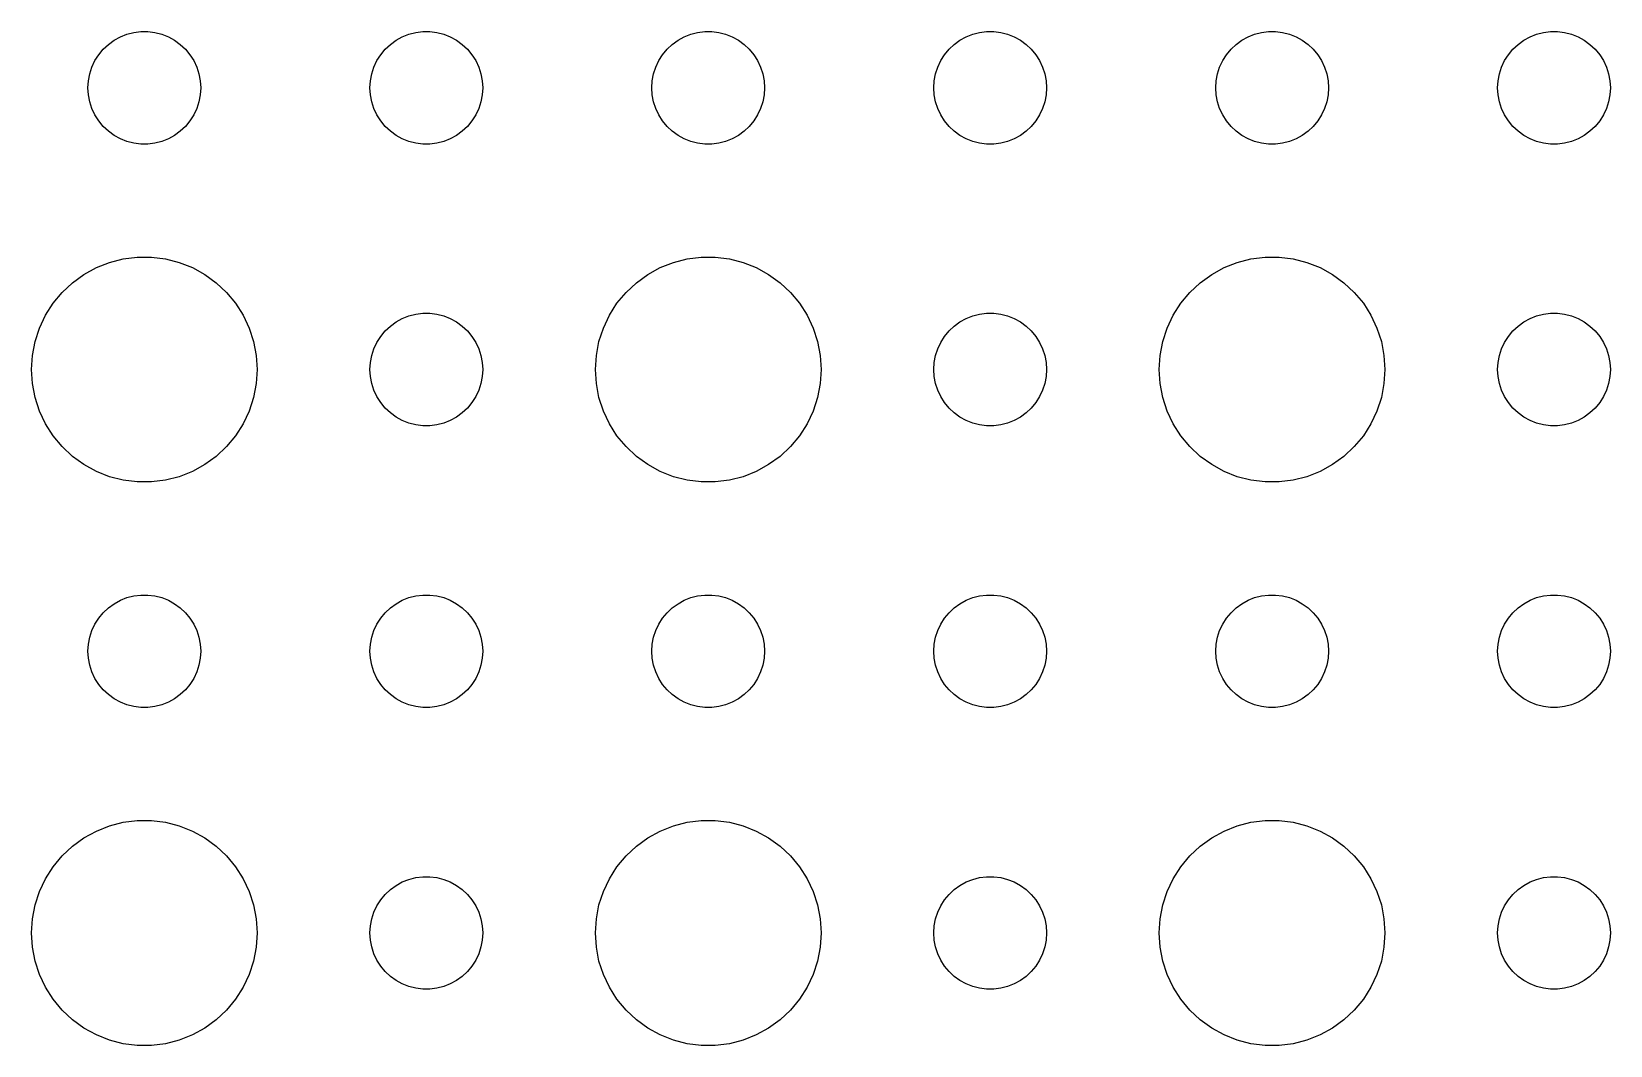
# Model space of a CAD drawing. Header units: metres. Extents: x -157 to 157, y -157 to 157.
# Drawn here: x 72 to 114, y -77.99 to -51 of the extents above; entities that cross this region are included whole.
import ezdxf

# ---------------------------------------------------------------- set-up
doc = ezdxf.new("R2010")
doc.units = ezdxf.units.M

msp = doc.modelspace()

# ---------------------------------------------------------------- linework, layer by layer
for p, q in [((74.0439, -51.3442), (74.1963, -51.2335)), ((74.1963, -51.2335), (74.3613, -51.1428)), ((74.3613, -51.1428), (74.5365, -51.0734)), ((74.5365, -51.0734), (74.7189, -51.0266)), ((74.7189, -51.0266), (74.9058, -51.003)), ((74.9058, -51.003), (75.0942, -51.003)), ((75.0942, -51.003), (75.2811, -51.0266)), ((75.2811, -51.0266), (75.4635, -51.0734)), ((75.4635, -51.0734), (75.6387, -51.1428)), ((75.6387, -51.1428), (75.8037, -51.2335)), ((75.8037, -51.2335), (75.9561, -51.3442)), ((81.5439, -51.3442), (81.6963, -51.2335)), ((81.6963, -51.2335), (81.8613, -51.1428)), ((81.8613, -51.1428), (82.0365, -51.0734)), ((82.0365, -51.0734), (82.2189, -51.0266)), ((82.2189, -51.0266), (82.4058, -51.003)), ((82.4058, -51.003), (82.5942, -51.003)), ((82.5942, -51.003), (82.7811, -51.0266)), ((82.7811, -51.0266), (82.9635, -51.0734)), ((82.9635, -51.0734), (83.1387, -51.1428)), ((83.1387, -51.1428), (83.3037, -51.2335)), ((83.3037, -51.2335), (83.4561, -51.3442)), ((89.0439, -51.3442), (89.1963, -51.2335)), ((89.1963, -51.2335), (89.3613, -51.1428)), ((89.3613, -51.1428), (89.5365, -51.0734)), ((89.5365, -51.0734), (89.7189, -51.0266)), ((89.7189, -51.0266), (89.9058, -51.003)), ((89.9058, -51.003), (90.0942, -51.003)), ((90.0942, -51.003), (90.2811, -51.0266)), ((90.2811, -51.0266), (90.4635, -51.0734)), ((90.4635, -51.0734), (90.6387, -51.1428)), ((90.6387, -51.1428), (90.8037, -51.2335)), ((90.8037, -51.2335), (90.9561, -51.3442)), ((96.5439, -51.3442), (96.6963, -51.2335)), ((96.6963, -51.2335), (96.8613, -51.1428)), ((96.8613, -51.1428), (97.0365, -51.0734)), ((97.0365, -51.0734), (97.2189, -51.0266)), ((97.2189, -51.0266), (97.4058, -51.003)), ((97.4058, -51.003), (97.5942, -51.003)), ((97.5942, -51.003), (97.7811, -51.0266)), ((97.7811, -51.0266), (97.9635, -51.0734)), ((97.9635, -51.0734), (98.1387, -51.1428)), ((98.1387, -51.1428), (98.3037, -51.2335)), ((98.3037, -51.2335), (98.4561, -51.3442)), ((104.044, -51.3442), (104.196, -51.2335)), ((104.196, -51.2335), (104.361, -51.1428)), ((104.361, -51.1428), (104.536, -51.0734)), ((104.536, -51.0734), (104.719, -51.0266)), ((104.719, -51.0266), (104.906, -51.003)), ((104.906, -51.003), (105.094, -51.003)), ((105.094, -51.003), (105.281, -51.0266)), ((105.281, -51.0266), (105.464, -51.0734)), ((105.464, -51.0734), (105.639, -51.1428)), ((105.639, -51.1428), (105.804, -51.2335)), ((105.804, -51.2335), (105.956, -51.3442)), ((111.544, -51.3442), (111.696, -51.2335)), ((111.696, -51.2335), (111.861, -51.1428)), ((111.861, -51.1428), (112.036, -51.0734)), ((112.036, -51.0734), (112.219, -51.0266)), ((112.219, -51.0266), (112.406, -51.003)), ((112.406, -51.003), (112.594, -51.003)), ((112.594, -51.003), (112.781, -51.0266)), ((112.781, -51.0266), (112.964, -51.0734)), ((112.964, -51.0734), (113.139, -51.1428)), ((113.139, -51.1428), (113.304, -51.2335)), ((113.304, -51.2335), (113.456, -51.3442)), ((73.6855, -51.7774), (73.7865, -51.6183)), ((73.7865, -51.6183), (73.9065, -51.4732)), ((73.9065, -51.4732), (74.0439, -51.3442)), ((75.9561, -51.3442), (76.0934, -51.4732)), ((76.0934, -51.4732), (76.2135, -51.6183)), ((76.2135, -51.6183), (76.3145, -51.7774)), ((81.1855, -51.7774), (81.2865, -51.6183)), ((81.2865, -51.6183), (81.4065, -51.4732)), ((81.4065, -51.4732), (81.5439, -51.3442)), ((83.4561, -51.3442), (83.5934, -51.4732)), ((83.5934, -51.4732), (83.7135, -51.6183)), ((83.7135, -51.6183), (83.8145, -51.7774)), ((88.6855, -51.7774), (88.7865, -51.6183)), ((88.7865, -51.6183), (88.9065, -51.4732)), ((88.9065, -51.4732), (89.0439, -51.3442)), ((90.9561, -51.3442), (91.0934, -51.4732)), ((91.0934, -51.4732), (91.2135, -51.6183)), ((91.2135, -51.6183), (91.3145, -51.7774)), ((96.1855, -51.7774), (96.2865, -51.6183)), ((96.2865, -51.6183), (96.4065, -51.4732)), ((96.4065, -51.4732), (96.5439, -51.3442)), ((98.4561, -51.3442), (98.5934, -51.4732)), ((98.5934, -51.4732), (98.7135, -51.6183)), ((98.7135, -51.6183), (98.8145, -51.7774)), ((103.686, -51.7774), (103.786, -51.6183)), ((103.786, -51.6183), (103.907, -51.4732)), ((103.907, -51.4732), (104.044, -51.3442)), ((105.956, -51.3442), (106.093, -51.4732)), ((106.093, -51.4732), (106.214, -51.6183)), ((106.214, -51.6183), (106.314, -51.7774)), ((111.186, -51.7774), (111.286, -51.6183)), ((111.286, -51.6183), (111.407, -51.4732)), ((111.407, -51.4732), (111.544, -51.3442)), ((113.456, -51.3442), (113.593, -51.4732)), ((113.593, -51.4732), (113.714, -51.6183)), ((113.714, -51.6183), (113.814, -51.7774)), ((73.5471, -52.127), (73.6053, -51.9478)), ((73.6053, -51.9478), (73.6855, -51.7774)), ((76.3145, -51.7774), (76.3947, -51.9478)), ((76.3947, -51.9478), (76.4529, -52.127)), ((81.0471, -52.127), (81.1053, -51.9478)), ((81.1053, -51.9478), (81.1855, -51.7774)), ((83.8145, -51.7774), (83.8947, -51.9478)), ((83.8947, -51.9478), (83.9529, -52.127)), ((88.5471, -52.127), (88.6053, -51.9478)), ((88.6053, -51.9478), (88.6855, -51.7774)), ((91.3145, -51.7774), (91.3947, -51.9478)), ((91.3947, -51.9478), (91.4529, -52.127)), ((96.0471, -52.127), (96.1053, -51.9478)), ((96.1053, -51.9478), (96.1855, -51.7774)), ((98.8145, -51.7774), (98.8947, -51.9478)), ((98.8947, -51.9478), (98.9529, -52.127)), ((103.547, -52.127), (103.605, -51.9478)), ((103.605, -51.9478), (103.686, -51.7774)), ((106.314, -51.7774), (106.395, -51.9478)), ((106.395, -51.9478), (106.453, -52.127)), ((111.047, -52.127), (111.105, -51.9478)), ((111.105, -51.9478), (111.186, -51.7774)), ((113.814, -51.7774), (113.895, -51.9478)), ((113.895, -51.9478), (113.953, -52.127)), ((73.5, -52.5), (73.5118, -52.312)), ((73.5118, -52.688), (73.5, -52.5)), ((73.5118, -52.312), (73.5471, -52.127)), ((76.4529, -52.127), (76.4882, -52.312)), ((76.4882, -52.312), (76.5, -52.5)), ((76.5, -52.5), (76.4882, -52.688)), ((81, -52.5), (81.0118, -52.312)), ((81.0118, -52.688), (81, -52.5)), ((81.0118, -52.312), (81.0471, -52.127)), ((83.9529, -52.127), (83.9882, -52.312)), ((83.9882, -52.312), (84, -52.5)), ((84, -52.5), (83.9882, -52.688)), ((88.5, -52.5), (88.5118, -52.312)), ((88.5118, -52.688), (88.5, -52.5)), ((88.5118, -52.312), (88.5471, -52.127)), ((91.4529, -52.127), (91.4882, -52.312)), ((91.4882, -52.312), (91.5, -52.5)), ((91.5, -52.5), (91.4882, -52.688)), ((96, -52.5), (96.0118, -52.312)), ((96.0118, -52.688), (96, -52.5)), ((96.0118, -52.312), (96.0471, -52.127)), ((98.9529, -52.127), (98.9882, -52.312)), ((98.9882, -52.312), (99, -52.5)), ((99, -52.5), (98.9882, -52.688)), ((103.5, -52.5), (103.512, -52.312)), ((103.512, -52.688), (103.5, -52.5)), ((103.512, -52.312), (103.547, -52.127)), ((106.453, -52.127), (106.488, -52.312)), ((106.488, -52.312), (106.5, -52.5)), ((106.5, -52.5), (106.488, -52.688)), ((111, -52.5), (111.012, -52.312)), ((111.012, -52.688), (111, -52.5)), ((111.012, -52.312), (111.047, -52.127)), ((113.953, -52.127), (113.988, -52.312)), ((113.988, -52.312), (114, -52.5)), ((114, -52.5), (113.988, -52.688)), ((73.5471, -52.873), (73.5118, -52.688)), ((73.6053, -53.0522), (73.5471, -52.873)), ((76.4529, -52.873), (76.3947, -53.0522)), ((76.4882, -52.688), (76.4529, -52.873)), ((81.0471, -52.873), (81.0118, -52.688)), ((81.1053, -53.0522), (81.0471, -52.873)), ((83.9529, -52.873), (83.8947, -53.0522)), ((83.9882, -52.688), (83.9529, -52.873)), ((88.5471, -52.873), (88.5118, -52.688)), ((88.6053, -53.0522), (88.5471, -52.873)), ((91.4529, -52.873), (91.3947, -53.0522)), ((91.4882, -52.688), (91.4529, -52.873)), ((96.0471, -52.873), (96.0118, -52.688)), ((96.1053, -53.0522), (96.0471, -52.873)), ((98.9529, -52.873), (98.8947, -53.0522)), ((98.9882, -52.688), (98.9529, -52.873)), ((103.547, -52.873), (103.512, -52.688)), ((103.605, -53.0522), (103.547, -52.873)), ((106.453, -52.873), (106.395, -53.0522)), ((106.488, -52.688), (106.453, -52.873)), ((111.047, -52.873), (111.012, -52.688)), ((111.105, -53.0522), (111.047, -52.873)), ((113.953, -52.873), (113.895, -53.0522)), ((113.988, -52.688), (113.953, -52.873)), ((73.6855, -53.2226), (73.6053, -53.0522)), ((73.7865, -53.3817), (73.6855, -53.2226)), ((76.3145, -53.2226), (76.2135, -53.3817)), ((76.3947, -53.0522), (76.3145, -53.2226)), ((81.1855, -53.2226), (81.1053, -53.0522)), ((81.2865, -53.3817), (81.1855, -53.2226)), ((83.8145, -53.2226), (83.7135, -53.3817)), ((83.8947, -53.0522), (83.8145, -53.2226)), ((88.6855, -53.2226), (88.6053, -53.0522)), ((88.7865, -53.3817), (88.6855, -53.2226)), ((91.3145, -53.2226), (91.2135, -53.3817)), ((91.3947, -53.0522), (91.3145, -53.2226)), ((96.1855, -53.2226), (96.1053, -53.0522)), ((96.2865, -53.3817), (96.1855, -53.2226)), ((98.8145, -53.2226), (98.7135, -53.3817)), ((98.8947, -53.0522), (98.8145, -53.2226)), ((103.686, -53.2226), (103.605, -53.0522)), ((103.786, -53.3817), (103.686, -53.2226)), ((106.314, -53.2226), (106.214, -53.3817)), ((106.395, -53.0522), (106.314, -53.2226)), ((111.186, -53.2226), (111.105, -53.0522)), ((111.286, -53.3817), (111.186, -53.2226)), ((113.814, -53.2226), (113.714, -53.3817)), ((113.895, -53.0522), (113.814, -53.2226)), ((73.9065, -53.5268), (73.7865, -53.3817)), ((74.0439, -53.6558), (73.9065, -53.5268)), ((74.1963, -53.7665), (74.0439, -53.6558)), ((75.9561, -53.6558), (75.8037, -53.7665)), ((76.0934, -53.5268), (75.9561, -53.6558)), ((76.2135, -53.3817), (76.0934, -53.5268)), ((81.4065, -53.5268), (81.2865, -53.3817)), ((81.5439, -53.6558), (81.4065, -53.5268)), ((81.6963, -53.7665), (81.5439, -53.6558)), ((83.4561, -53.6558), (83.3037, -53.7665)), ((83.5934, -53.5268), (83.4561, -53.6558)), ((83.7135, -53.3817), (83.5934, -53.5268)), ((88.9065, -53.5268), (88.7865, -53.3817)), ((89.0439, -53.6558), (88.9065, -53.5268)), ((89.1963, -53.7665), (89.0439, -53.6558)), ((90.9561, -53.6558), (90.8037, -53.7665)), ((91.0934, -53.5268), (90.9561, -53.6558)), ((91.2135, -53.3817), (91.0934, -53.5268)), ((96.4065, -53.5268), (96.2865, -53.3817)), ((96.5439, -53.6558), (96.4065, -53.5268)), ((96.6963, -53.7665), (96.5439, -53.6558)), ((98.4561, -53.6558), (98.3037, -53.7665)), ((98.5934, -53.5268), (98.4561, -53.6558)), ((98.7135, -53.3817), (98.5934, -53.5268)), ((103.907, -53.5268), (103.786, -53.3817)), ((104.044, -53.6558), (103.907, -53.5268)), ((104.196, -53.7665), (104.044, -53.6558)), ((105.956, -53.6558), (105.804, -53.7665)), ((106.093, -53.5268), (105.956, -53.6558)), ((106.214, -53.3817), (106.093, -53.5268)), ((111.407, -53.5268), (111.286, -53.3817)), ((111.544, -53.6558), (111.407, -53.5268)), ((111.696, -53.7665), (111.544, -53.6558)), ((113.456, -53.6558), (113.304, -53.7665)), ((113.593, -53.5268), (113.456, -53.6558)), ((113.714, -53.3817), (113.593, -53.5268)), ((74.3613, -53.8572), (74.1963, -53.7665)), ((74.5365, -53.9266), (74.3613, -53.8572)), ((74.7189, -53.9734), (74.5365, -53.9266)), ((74.9058, -53.997), (74.7189, -53.9734)), ((75.0942, -53.997), (74.9058, -53.997)), ((75.2811, -53.9734), (75.0942, -53.997)), ((75.4635, -53.9266), (75.2811, -53.9734)), ((75.6387, -53.8572), (75.4635, -53.9266)), ((75.8037, -53.7665), (75.6387, -53.8572)), ((81.8613, -53.8572), (81.6963, -53.7665)), ((82.0365, -53.9266), (81.8613, -53.8572)), ((82.2189, -53.9734), (82.0365, -53.9266)), ((82.4058, -53.997), (82.2189, -53.9734)), ((82.5942, -53.997), (82.4058, -53.997)), ((82.7811, -53.9734), (82.5942, -53.997)), ((82.9635, -53.9266), (82.7811, -53.9734)), ((83.1387, -53.8572), (82.9635, -53.9266)), ((83.3037, -53.7665), (83.1387, -53.8572)), ((89.3613, -53.8572), (89.1963, -53.7665)), ((89.5365, -53.9266), (89.3613, -53.8572)), ((89.7189, -53.9734), (89.5365, -53.9266)), ((89.9058, -53.997), (89.7189, -53.9734)), ((90.0942, -53.997), (89.9058, -53.997)), ((90.2811, -53.9734), (90.0942, -53.997)), ((90.4635, -53.9266), (90.2811, -53.9734)), ((90.6387, -53.8572), (90.4635, -53.9266)), ((90.8037, -53.7665), (90.6387, -53.8572)), ((96.8613, -53.8572), (96.6963, -53.7665)), ((97.0365, -53.9266), (96.8613, -53.8572)), ((97.2189, -53.9734), (97.0365, -53.9266)), ((97.4058, -53.997), (97.2189, -53.9734)), ((97.5942, -53.997), (97.4058, -53.997)), ((97.7811, -53.9734), (97.5942, -53.997)), ((97.9635, -53.9266), (97.7811, -53.9734)), ((98.1387, -53.8572), (97.9635, -53.9266)), ((98.3037, -53.7665), (98.1387, -53.8572)), ((104.361, -53.8572), (104.196, -53.7665)), ((104.536, -53.9266), (104.361, -53.8572)), ((104.719, -53.9734), (104.536, -53.9266)), ((104.906, -53.997), (104.719, -53.9734)), ((105.094, -53.997), (104.906, -53.997)), ((105.281, -53.9734), (105.094, -53.997)), ((105.464, -53.9266), (105.281, -53.9734)), ((105.639, -53.8572), (105.464, -53.9266)), ((105.804, -53.7665), (105.639, -53.8572)), ((111.861, -53.8572), (111.696, -53.7665)), ((112.036, -53.9266), (111.861, -53.8572)), ((112.219, -53.9734), (112.036, -53.9266)), ((112.406, -53.997), (112.219, -53.9734)), ((112.594, -53.997), (112.406, -53.997)), ((112.781, -53.9734), (112.594, -53.997)), ((112.964, -53.9266), (112.781, -53.9734)), ((113.139, -53.8572), (112.964, -53.9266)), ((113.304, -53.7665), (113.139, -53.8572)), ((74.073, -57.1468), (74.4379, -57.0531)), ((74.4379, -57.0531), (74.8116, -57.0059)), ((74.8116, -57.0059), (75.1884, -57.0059)), ((75.1884, -57.0059), (75.5621, -57.0531)), ((75.5621, -57.0531), (75.927, -57.1468)), ((89.073, -57.1468), (89.4379, -57.0531)), ((89.4379, -57.0531), (89.8116, -57.0059)), ((89.8116, -57.0059), (90.1884, -57.0059)), ((90.1884, -57.0059), (90.5621, -57.0531)), ((90.5621, -57.0531), (90.927, -57.1468)), ((104.073, -57.1468), (104.438, -57.0531)), ((104.438, -57.0531), (104.812, -57.0059)), ((104.812, -57.0059), (105.188, -57.0059)), ((105.188, -57.0059), (105.562, -57.0531)), ((105.562, -57.0531), (105.927, -57.1468)), ((73.0877, -57.6885), (73.3925, -57.467)), ((73.3925, -57.467), (73.7227, -57.2855)), ((73.7227, -57.2855), (74.073, -57.1468)), ((75.927, -57.1468), (76.2773, -57.2855)), ((76.2773, -57.2855), (76.6075, -57.467)), ((76.6075, -57.467), (76.9123, -57.6885)), ((88.0877, -57.6885), (88.3925, -57.467)), ((88.3925, -57.467), (88.7227, -57.2855)), ((88.7227, -57.2855), (89.073, -57.1468)), ((90.927, -57.1468), (91.2773, -57.2855)), ((91.2773, -57.2855), (91.6075, -57.467)), ((91.6075, -57.467), (91.9123, -57.6885)), ((103.088, -57.6885), (103.393, -57.467)), ((103.393, -57.467), (103.723, -57.2855)), ((103.723, -57.2855), (104.073, -57.1468)), ((105.927, -57.1468), (106.277, -57.2855)), ((106.277, -57.2855), (106.607, -57.467)), ((106.607, -57.467), (106.912, -57.6885)), ((72.573, -58.2366), (72.8131, -57.9464)), ((72.8131, -57.9464), (73.0877, -57.6885)), ((76.9123, -57.6885), (77.1869, -57.9464)), ((77.1869, -57.9464), (77.427, -58.2366)), ((87.573, -58.2366), (87.8131, -57.9464)), ((87.8131, -57.9464), (88.0877, -57.6885)), ((91.9123, -57.6885), (92.1869, -57.9464)), ((92.1869, -57.9464), (92.427, -58.2366)), ((102.573, -58.2366), (102.813, -57.9464)), ((102.813, -57.9464), (103.088, -57.6885)), ((106.912, -57.6885), (107.187, -57.9464)), ((107.187, -57.9464), (107.427, -58.2366)), ((72.3711, -58.5547), (72.573, -58.2366)), ((77.427, -58.2366), (77.6289, -58.5547)), ((87.3711, -58.5547), (87.573, -58.2366)), ((92.427, -58.2366), (92.6289, -58.5547)), ((102.371, -58.5547), (102.573, -58.2366)), ((107.427, -58.2366), (107.629, -58.5547)), ((72.2107, -58.8956), (72.3711, -58.5547)), ((77.6289, -58.5547), (77.7893, -58.8956)), ((81.5439, -58.8442), (81.6963, -58.7335)), ((81.6963, -58.7335), (81.8613, -58.6428)), ((81.8613, -58.6428), (82.0365, -58.5734)), ((82.0365, -58.5734), (82.2189, -58.5266)), ((82.2189, -58.5266), (82.4058, -58.503)), ((82.4058, -58.503), (82.5942, -58.503)), ((82.5942, -58.503), (82.7811, -58.5266)), ((82.7811, -58.5266), (82.9635, -58.5734)), ((82.9635, -58.5734), (83.1387, -58.6428)), ((83.1387, -58.6428), (83.3037, -58.7335)), ((83.3037, -58.7335), (83.4561, -58.8442)), ((87.2107, -58.8956), (87.3711, -58.5547)), ((92.6289, -58.5547), (92.7893, -58.8956)), ((96.5439, -58.8442), (96.6963, -58.7335)), ((96.6963, -58.7335), (96.8613, -58.6428)), ((96.8613, -58.6428), (97.0365, -58.5734)), ((97.0365, -58.5734), (97.2189, -58.5266)), ((97.2189, -58.5266), (97.4058, -58.503)), ((97.4058, -58.503), (97.5942, -58.503)), ((97.5942, -58.503), (97.7811, -58.5266)), ((97.7811, -58.5266), (97.9635, -58.5734)), ((97.9635, -58.5734), (98.1387, -58.6428)), ((98.1387, -58.6428), (98.3037, -58.7335)), ((98.3037, -58.7335), (98.4561, -58.8442)), ((102.211, -58.8956), (102.371, -58.5547)), ((107.629, -58.5547), (107.789, -58.8956)), ((111.544, -58.8442), (111.696, -58.7335)), ((111.696, -58.7335), (111.861, -58.6428)), ((111.861, -58.6428), (112.036, -58.5734)), ((112.036, -58.5734), (112.219, -58.5266)), ((112.219, -58.5266), (112.406, -58.503)), ((112.406, -58.503), (112.594, -58.503)), ((112.594, -58.503), (112.781, -58.5266)), ((112.781, -58.5266), (112.964, -58.5734)), ((112.964, -58.5734), (113.139, -58.6428)), ((113.139, -58.6428), (113.304, -58.7335)), ((113.304, -58.7335), (113.456, -58.8442)), ((72.0943, -59.2539), (72.2107, -58.8956)), ((77.7893, -58.8956), (77.9057, -59.2539)), ((81.1855, -59.2774), (81.2865, -59.1183)), ((81.2865, -59.1183), (81.4065, -58.9732)), ((81.4065, -58.9732), (81.5439, -58.8442)), ((83.4561, -58.8442), (83.5934, -58.9732)), ((83.5934, -58.9732), (83.7135, -59.1183)), ((83.7135, -59.1183), (83.8145, -59.2774)), ((87.0943, -59.2539), (87.2107, -58.8956)), ((92.7893, -58.8956), (92.9057, -59.2539)), ((96.1855, -59.2774), (96.2865, -59.1183)), ((96.2865, -59.1183), (96.4065, -58.9732)), ((96.4065, -58.9732), (96.5439, -58.8442)), ((98.4561, -58.8442), (98.5934, -58.9732)), ((98.5934, -58.9732), (98.7135, -59.1183)), ((98.7135, -59.1183), (98.8145, -59.2774)), ((102.094, -59.2539), (102.211, -58.8956)), ((107.789, -58.8956), (107.906, -59.2539)), ((111.186, -59.2774), (111.286, -59.1183)), ((111.286, -59.1183), (111.407, -58.9732)), ((111.407, -58.9732), (111.544, -58.8442)), ((113.456, -58.8442), (113.593, -58.9732)), ((113.593, -58.9732), (113.714, -59.1183)), ((113.714, -59.1183), (113.814, -59.2774)), ((72, -60), (72.0237, -59.624)), ((72.0237, -59.624), (72.0943, -59.2539)), ((77.9057, -59.2539), (77.9763, -59.624)), ((77.9763, -59.624), (78, -60)), ((81.0118, -59.812), (81.0471, -59.627)), ((81.0471, -59.627), (81.1053, -59.4478)), ((81.1053, -59.4478), (81.1855, -59.2774)), ((83.8145, -59.2774), (83.8947, -59.4478)), ((83.8947, -59.4478), (83.9529, -59.627)), ((83.9529, -59.627), (83.9882, -59.812)), ((87, -60), (87.0237, -59.624)), ((87.0237, -59.624), (87.0943, -59.2539)), ((92.9057, -59.2539), (92.9763, -59.624)), ((92.9763, -59.624), (93, -60)), ((96.0118, -59.812), (96.0471, -59.627)), ((96.0471, -59.627), (96.1053, -59.4478)), ((96.1053, -59.4478), (96.1855, -59.2774)), ((98.8145, -59.2774), (98.8947, -59.4478)), ((98.8947, -59.4478), (98.9529, -59.627)), ((98.9529, -59.627), (98.9882, -59.812)), ((102, -60), (102.024, -59.624)), ((102.024, -59.624), (102.094, -59.2539)), ((107.906, -59.2539), (107.976, -59.624)), ((107.976, -59.624), (108, -60)), ((111.012, -59.812), (111.047, -59.627)), ((111.047, -59.627), (111.105, -59.4478)), ((111.105, -59.4478), (111.186, -59.2774)), ((113.814, -59.2774), (113.895, -59.4478)), ((113.895, -59.4478), (113.953, -59.627)), ((113.953, -59.627), (113.988, -59.812)), ((72.0237, -60.376), (72, -60)), ((78, -60), (77.9763, -60.376)), ((81, -60), (81.0118, -59.812)), ((81.0118, -60.188), (81, -60)), ((83.9882, -59.812), (84, -60)), ((84, -60), (83.9882, -60.188)), ((87.0237, -60.376), (87, -60)), ((93, -60), (92.9763, -60.376)), ((96, -60), (96.0118, -59.812)), ((96.0118, -60.188), (96, -60)), ((98.9882, -59.812), (99, -60)), ((99, -60), (98.9882, -60.188)), ((102.024, -60.376), (102, -60)), ((108, -60), (107.976, -60.376)), ((111, -60), (111.012, -59.812)), ((111.012, -60.188), (111, -60)), ((113.988, -59.812), (114, -60)), ((114, -60), (113.988, -60.188)), ((72.0943, -60.7461), (72.0237, -60.376)), ((77.9763, -60.376), (77.9057, -60.7461)), ((81.0471, -60.373), (81.0118, -60.188)), ((81.1053, -60.5522), (81.0471, -60.373)), ((83.9529, -60.373), (83.8947, -60.5522)), ((83.9882, -60.188), (83.9529, -60.373)), ((87.0943, -60.7461), (87.0237, -60.376)), ((92.9763, -60.376), (92.9057, -60.7461)), ((96.0471, -60.373), (96.0118, -60.188)), ((96.1053, -60.5522), (96.0471, -60.373)), ((98.9529, -60.373), (98.8947, -60.5522)), ((98.9882, -60.188), (98.9529, -60.373)), ((102.094, -60.7461), (102.024, -60.376)), ((107.976, -60.376), (107.906, -60.7461)), ((111.047, -60.373), (111.012, -60.188)), ((111.105, -60.5522), (111.047, -60.373)), ((113.953, -60.373), (113.895, -60.5522)), ((113.988, -60.188), (113.953, -60.373)), ((72.2107, -61.1044), (72.0943, -60.7461)), ((77.9057, -60.7461), (77.7893, -61.1044)), ((81.1855, -60.7226), (81.1053, -60.5522)), ((81.2865, -60.8817), (81.1855, -60.7226)), ((81.4065, -61.0268), (81.2865, -60.8817)), ((83.7135, -60.8817), (83.5934, -61.0268)), ((83.8145, -60.7226), (83.7135, -60.8817)), ((83.8947, -60.5522), (83.8145, -60.7226)), ((87.2107, -61.1044), (87.0943, -60.7461)), ((92.9057, -60.7461), (92.7893, -61.1044)), ((96.1855, -60.7226), (96.1053, -60.5522)), ((96.2865, -60.8817), (96.1855, -60.7226)), ((96.4065, -61.0268), (96.2865, -60.8817)), ((98.7135, -60.8817), (98.5934, -61.0268)), ((98.8145, -60.7226), (98.7135, -60.8817)), ((98.8947, -60.5522), (98.8145, -60.7226)), ((102.211, -61.1044), (102.094, -60.7461)), ((107.906, -60.7461), (107.789, -61.1044)), ((111.186, -60.7226), (111.105, -60.5522)), ((111.286, -60.8817), (111.186, -60.7226)), ((111.407, -61.0268), (111.286, -60.8817)), ((113.714, -60.8817), (113.593, -61.0268)), ((113.814, -60.7226), (113.714, -60.8817)), ((113.895, -60.5522), (113.814, -60.7226)), ((72.3711, -61.4453), (72.2107, -61.1044)), ((77.7893, -61.1044), (77.6289, -61.4453)), ((81.5439, -61.1558), (81.4065, -61.0268)), ((81.6963, -61.2665), (81.5439, -61.1558)), ((81.8613, -61.3572), (81.6963, -61.2665)), ((83.3037, -61.2665), (83.1387, -61.3572)), ((83.4561, -61.1558), (83.3037, -61.2665)), ((83.5934, -61.0268), (83.4561, -61.1558)), ((87.3711, -61.4453), (87.2107, -61.1044)), ((92.7893, -61.1044), (92.6289, -61.4453)), ((96.5439, -61.1558), (96.4065, -61.0268)), ((96.6963, -61.2665), (96.5439, -61.1558)), ((96.8613, -61.3572), (96.6963, -61.2665)), ((98.3037, -61.2665), (98.1387, -61.3572)), ((98.4561, -61.1558), (98.3037, -61.2665)), ((98.5934, -61.0268), (98.4561, -61.1558)), ((102.371, -61.4453), (102.211, -61.1044)), ((107.789, -61.1044), (107.629, -61.4453)), ((111.544, -61.1558), (111.407, -61.0268)), ((111.696, -61.2665), (111.544, -61.1558)), ((111.861, -61.3572), (111.696, -61.2665)), ((113.304, -61.2665), (113.139, -61.3572)), ((113.456, -61.1558), (113.304, -61.2665)), ((113.593, -61.0268), (113.456, -61.1558)), ((72.573, -61.7634), (72.3711, -61.4453)), ((77.6289, -61.4453), (77.427, -61.7634)), ((82.0365, -61.4266), (81.8613, -61.3572)), ((82.2189, -61.4734), (82.0365, -61.4266)), ((82.4058, -61.497), (82.2189, -61.4734)), ((82.5942, -61.497), (82.4058, -61.497)), ((82.7811, -61.4734), (82.5942, -61.497)), ((82.9635, -61.4266), (82.7811, -61.4734)), ((83.1387, -61.3572), (82.9635, -61.4266)), ((87.573, -61.7634), (87.3711, -61.4453)), ((92.6289, -61.4453), (92.427, -61.7634)), ((97.0365, -61.4266), (96.8613, -61.3572)), ((97.2189, -61.4734), (97.0365, -61.4266)), ((97.4058, -61.497), (97.2189, -61.4734)), ((97.5942, -61.497), (97.4058, -61.497)), ((97.7811, -61.4734), (97.5942, -61.497)), ((97.9635, -61.4266), (97.7811, -61.4734)), ((98.1387, -61.3572), (97.9635, -61.4266)), ((102.573, -61.7634), (102.371, -61.4453)), ((107.629, -61.4453), (107.427, -61.7634)), ((112.036, -61.4266), (111.861, -61.3572)), ((112.219, -61.4734), (112.036, -61.4266)), ((112.406, -61.497), (112.219, -61.4734)), ((112.594, -61.497), (112.406, -61.497)), ((112.781, -61.4734), (112.594, -61.497)), ((112.964, -61.4266), (112.781, -61.4734)), ((113.139, -61.3572), (112.964, -61.4266)), ((72.8131, -62.0536), (72.573, -61.7634)), ((73.0877, -62.3115), (72.8131, -62.0536)), ((77.1869, -62.0536), (76.9123, -62.3115)), ((77.427, -61.7634), (77.1869, -62.0536)), ((87.8131, -62.0536), (87.573, -61.7634)), ((88.0877, -62.3115), (87.8131, -62.0536)), ((92.1869, -62.0536), (91.9123, -62.3115)), ((92.427, -61.7634), (92.1869, -62.0536)), ((102.813, -62.0536), (102.573, -61.7634)), ((103.088, -62.3115), (102.813, -62.0536)), ((107.187, -62.0536), (106.912, -62.3115)), ((107.427, -61.7634), (107.187, -62.0536)), ((73.3925, -62.533), (73.0877, -62.3115)), ((73.7227, -62.7145), (73.3925, -62.533)), ((76.6075, -62.533), (76.2773, -62.7145)), ((76.9123, -62.3115), (76.6075, -62.533)), ((88.3925, -62.533), (88.0877, -62.3115)), ((88.7227, -62.7145), (88.3925, -62.533)), ((91.6075, -62.533), (91.2773, -62.7145)), ((91.9123, -62.3115), (91.6075, -62.533)), ((103.393, -62.533), (103.088, -62.3115)), ((103.723, -62.7145), (103.393, -62.533)), ((106.607, -62.533), (106.277, -62.7145)), ((106.912, -62.3115), (106.607, -62.533)), ((74.073, -62.8532), (73.7227, -62.7145)), ((74.4379, -62.9469), (74.073, -62.8532)), ((74.8116, -62.9941), (74.4379, -62.9469)), ((75.1884, -62.9941), (74.8116, -62.9941)), ((75.5621, -62.9469), (75.1884, -62.9941)), ((75.927, -62.8532), (75.5621, -62.9469)), ((76.2773, -62.7145), (75.927, -62.8532)), ((89.073, -62.8532), (88.7227, -62.7145)), ((89.4379, -62.9469), (89.073, -62.8532)), ((89.8116, -62.9941), (89.4379, -62.9469)), ((90.1884, -62.9941), (89.8116, -62.9941)), ((90.5621, -62.9469), (90.1884, -62.9941)), ((90.927, -62.8532), (90.5621, -62.9469)), ((91.2773, -62.7145), (90.927, -62.8532)), ((104.073, -62.8532), (103.723, -62.7145)), ((104.438, -62.9469), (104.073, -62.8532)), ((104.812, -62.9941), (104.438, -62.9469)), ((105.188, -62.9941), (104.812, -62.9941)), ((105.562, -62.9469), (105.188, -62.9941)), ((105.927, -62.8532), (105.562, -62.9469)), ((106.277, -62.7145), (105.927, -62.8532)), ((73.9065, -66.4732), (74.0439, -66.3442)), ((74.0439, -66.3442), (74.1963, -66.2335)), ((74.1963, -66.2335), (74.3613, -66.1428)), ((74.3613, -66.1428), (74.5365, -66.0734)), ((74.5365, -66.0734), (74.7189, -66.0266)), ((74.7189, -66.0266), (74.9058, -66.003)), ((74.9058, -66.003), (75.0942, -66.003)), ((75.0942, -66.003), (75.2811, -66.0266)), ((75.2811, -66.0266), (75.4635, -66.0734)), ((75.4635, -66.0734), (75.6387, -66.1428)), ((75.6387, -66.1428), (75.8037, -66.2335)), ((75.8037, -66.2335), (75.9561, -66.3442)), ((75.9561, -66.3442), (76.0934, -66.4732)), ((81.4065, -66.4732), (81.5439, -66.3442)), ((81.5439, -66.3442), (81.6963, -66.2335)), ((81.6963, -66.2335), (81.8613, -66.1428)), ((81.8613, -66.1428), (82.0365, -66.0734)), ((82.0365, -66.0734), (82.2189, -66.0266)), ((82.2189, -66.0266), (82.4058, -66.003)), ((82.4058, -66.003), (82.5942, -66.003)), ((82.5942, -66.003), (82.7811, -66.0266)), ((82.7811, -66.0266), (82.9635, -66.0734)), ((82.9635, -66.0734), (83.1387, -66.1428)), ((83.1387, -66.1428), (83.3037, -66.2335)), ((83.3037, -66.2335), (83.4561, -66.3442)), ((83.4561, -66.3442), (83.5934, -66.4732)), ((88.9065, -66.4732), (89.0439, -66.3442)), ((89.0439, -66.3442), (89.1963, -66.2335)), ((89.1963, -66.2335), (89.3613, -66.1428)), ((89.3613, -66.1428), (89.5365, -66.0734)), ((89.5365, -66.0734), (89.7189, -66.0266)), ((89.7189, -66.0266), (89.9058, -66.003)), ((89.9058, -66.003), (90.0942, -66.003)), ((90.0942, -66.003), (90.2811, -66.0266)), ((90.2811, -66.0266), (90.4635, -66.0734)), ((90.4635, -66.0734), (90.6387, -66.1428)), ((90.6387, -66.1428), (90.8037, -66.2335)), ((90.8037, -66.2335), (90.9561, -66.3442)), ((90.9561, -66.3442), (91.0934, -66.4732)), ((96.4065, -66.4732), (96.5439, -66.3442)), ((96.5439, -66.3442), (96.6963, -66.2335)), ((96.6963, -66.2335), (96.8613, -66.1428)), ((96.8613, -66.1428), (97.0365, -66.0734)), ((97.0365, -66.0734), (97.2189, -66.0266)), ((97.2189, -66.0266), (97.4058, -66.003)), ((97.4058, -66.003), (97.5942, -66.003)), ((97.5942, -66.003), (97.7811, -66.0266)), ((97.7811, -66.0266), (97.9635, -66.0734)), ((97.9635, -66.0734), (98.1387, -66.1428)), ((98.1387, -66.1428), (98.3037, -66.2335)), ((98.3037, -66.2335), (98.4561, -66.3442)), ((98.4561, -66.3442), (98.5934, -66.4732)), ((103.907, -66.4732), (104.044, -66.3442)), ((104.044, -66.3442), (104.196, -66.2335)), ((104.196, -66.2335), (104.361, -66.1428)), ((104.361, -66.1428), (104.536, -66.0734)), ((104.536, -66.0734), (104.719, -66.0266)), ((104.719, -66.0266), (104.906, -66.003)), ((104.906, -66.003), (105.094, -66.003)), ((105.094, -66.003), (105.281, -66.0266)), ((105.281, -66.0266), (105.464, -66.0734)), ((105.464, -66.0734), (105.639, -66.1428)), ((105.639, -66.1428), (105.804, -66.2335)), ((105.804, -66.2335), (105.956, -66.3442)), ((105.956, -66.3442), (106.093, -66.4732)), ((111.407, -66.4732), (111.544, -66.3442)), ((111.544, -66.3442), (111.696, -66.2335)), ((111.696, -66.2335), (111.861, -66.1428)), ((111.861, -66.1428), (112.036, -66.0734)), ((112.036, -66.0734), (112.219, -66.0266)), ((112.219, -66.0266), (112.406, -66.003)), ((112.406, -66.003), (112.594, -66.003)), ((112.594, -66.003), (112.781, -66.0266)), ((112.781, -66.0266), (112.964, -66.0734)), ((112.964, -66.0734), (113.139, -66.1428)), ((113.139, -66.1428), (113.304, -66.2335)), ((113.304, -66.2335), (113.456, -66.3442)), ((113.456, -66.3442), (113.593, -66.4732)), ((73.6053, -66.9478), (73.6855, -66.7774)), ((73.6855, -66.7774), (73.7865, -66.6183)), ((73.7865, -66.6183), (73.9065, -66.4732)), ((76.0934, -66.4732), (76.2135, -66.6183)), ((76.2135, -66.6183), (76.3145, -66.7774)), ((76.3145, -66.7774), (76.3947, -66.9478)), ((81.1053, -66.9478), (81.1855, -66.7774)), ((81.1855, -66.7774), (81.2865, -66.6183)), ((81.2865, -66.6183), (81.4065, -66.4732)), ((83.5934, -66.4732), (83.7135, -66.6183)), ((83.7135, -66.6183), (83.8145, -66.7774)), ((83.8145, -66.7774), (83.8947, -66.9478)), ((88.6053, -66.9478), (88.6855, -66.7774)), ((88.6855, -66.7774), (88.7865, -66.6183)), ((88.7865, -66.6183), (88.9065, -66.4732)), ((91.0934, -66.4732), (91.2135, -66.6183)), ((91.2135, -66.6183), (91.3145, -66.7774)), ((91.3145, -66.7774), (91.3947, -66.9478)), ((96.1053, -66.9478), (96.1855, -66.7774)), ((96.1855, -66.7774), (96.2865, -66.6183)), ((96.2865, -66.6183), (96.4065, -66.4732)), ((98.5934, -66.4732), (98.7135, -66.6183)), ((98.7135, -66.6183), (98.8145, -66.7774)), ((98.8145, -66.7774), (98.8947, -66.9478)), ((103.605, -66.9478), (103.686, -66.7774)), ((103.686, -66.7774), (103.786, -66.6183)), ((103.786, -66.6183), (103.907, -66.4732)), ((106.093, -66.4732), (106.214, -66.6183)), ((106.214, -66.6183), (106.314, -66.7774)), ((106.314, -66.7774), (106.395, -66.9478)), ((111.105, -66.9478), (111.186, -66.7774)), ((111.186, -66.7774), (111.286, -66.6183)), ((111.286, -66.6183), (111.407, -66.4732)), ((113.593, -66.4732), (113.714, -66.6183)), ((113.714, -66.6183), (113.814, -66.7774)), ((113.814, -66.7774), (113.895, -66.9478)), ((73.5118, -67.312), (73.5471, -67.127)), ((73.5471, -67.127), (73.6053, -66.9478)), ((76.3947, -66.9478), (76.4529, -67.127)), ((76.4529, -67.127), (76.4882, -67.312)), ((81.0118, -67.312), (81.0471, -67.127)), ((81.0471, -67.127), (81.1053, -66.9478)), ((83.8947, -66.9478), (83.9529, -67.127)), ((83.9529, -67.127), (83.9882, -67.312)), ((88.5118, -67.312), (88.5471, -67.127)), ((88.5471, -67.127), (88.6053, -66.9478)), ((91.3947, -66.9478), (91.4529, -67.127)), ((91.4529, -67.127), (91.4882, -67.312)), ((96.0118, -67.312), (96.0471, -67.127)), ((96.0471, -67.127), (96.1053, -66.9478)), ((98.8947, -66.9478), (98.9529, -67.127)), ((98.9529, -67.127), (98.9882, -67.312)), ((103.512, -67.312), (103.547, -67.127)), ((103.547, -67.127), (103.605, -66.9478)), ((106.395, -66.9478), (106.453, -67.127)), ((106.453, -67.127), (106.488, -67.312)), ((111.012, -67.312), (111.047, -67.127)), ((111.047, -67.127), (111.105, -66.9478)), ((113.895, -66.9478), (113.953, -67.127)), ((113.953, -67.127), (113.988, -67.312)), ((73.5, -67.5), (73.5118, -67.312)), ((73.5118, -67.688), (73.5, -67.5)), ((76.4882, -67.312), (76.5, -67.5)), ((76.5, -67.5), (76.4882, -67.688)), ((81, -67.5), (81.0118, -67.312)), ((81.0118, -67.688), (81, -67.5)), ((83.9882, -67.312), (84, -67.5)), ((84, -67.5), (83.9882, -67.688)), ((88.5, -67.5), (88.5118, -67.312)), ((88.5118, -67.688), (88.5, -67.5)), ((91.4882, -67.312), (91.5, -67.5)), ((91.5, -67.5), (91.4882, -67.688)), ((96, -67.5), (96.0118, -67.312)), ((96.0118, -67.688), (96, -67.5)), ((98.9882, -67.312), (99, -67.5)), ((99, -67.5), (98.9882, -67.688)), ((103.5, -67.5), (103.512, -67.312)), ((103.512, -67.688), (103.5, -67.5)), ((106.488, -67.312), (106.5, -67.5)), ((106.5, -67.5), (106.488, -67.688)), ((111, -67.5), (111.012, -67.312)), ((111.012, -67.688), (111, -67.5)), ((113.988, -67.312), (114, -67.5)), ((114, -67.5), (113.988, -67.688)), ((73.5471, -67.873), (73.5118, -67.688)), ((73.6053, -68.0522), (73.5471, -67.873)), ((76.4529, -67.873), (76.3947, -68.0522)), ((76.4882, -67.688), (76.4529, -67.873)), ((81.0471, -67.873), (81.0118, -67.688)), ((81.1053, -68.0522), (81.0471, -67.873)), ((83.9529, -67.873), (83.8947, -68.0522)), ((83.9882, -67.688), (83.9529, -67.873)), ((88.5471, -67.873), (88.5118, -67.688)), ((88.6053, -68.0522), (88.5471, -67.873)), ((91.4529, -67.873), (91.3947, -68.0522)), ((91.4882, -67.688), (91.4529, -67.873)), ((96.0471, -67.873), (96.0118, -67.688)), ((96.1053, -68.0522), (96.0471, -67.873)), ((98.9529, -67.873), (98.8947, -68.0522)), ((98.9882, -67.688), (98.9529, -67.873)), ((103.547, -67.873), (103.512, -67.688)), ((103.605, -68.0522), (103.547, -67.873)), ((106.453, -67.873), (106.395, -68.0522)), ((106.488, -67.688), (106.453, -67.873)), ((111.047, -67.873), (111.012, -67.688)), ((111.105, -68.0522), (111.047, -67.873)), ((113.953, -67.873), (113.895, -68.0522)), ((113.988, -67.688), (113.953, -67.873)), ((73.6855, -68.2226), (73.6053, -68.0522)), ((73.7865, -68.3817), (73.6855, -68.2226)), ((73.9065, -68.5268), (73.7865, -68.3817)), ((76.2135, -68.3817), (76.0934, -68.5268)), ((76.3145, -68.2226), (76.2135, -68.3817)), ((76.3947, -68.0522), (76.3145, -68.2226)), ((81.1855, -68.2226), (81.1053, -68.0522)), ((81.2865, -68.3817), (81.1855, -68.2226)), ((81.4065, -68.5268), (81.2865, -68.3817)), ((83.7135, -68.3817), (83.5934, -68.5268)), ((83.8145, -68.2226), (83.7135, -68.3817)), ((83.8947, -68.0522), (83.8145, -68.2226)), ((88.6855, -68.2226), (88.6053, -68.0522)), ((88.7865, -68.3817), (88.6855, -68.2226)), ((88.9065, -68.5268), (88.7865, -68.3817)), ((91.2135, -68.3817), (91.0934, -68.5268)), ((91.3145, -68.2226), (91.2135, -68.3817)), ((91.3947, -68.0522), (91.3145, -68.2226)), ((96.1855, -68.2226), (96.1053, -68.0522)), ((96.2865, -68.3817), (96.1855, -68.2226)), ((96.4065, -68.5268), (96.2865, -68.3817)), ((98.7135, -68.3817), (98.5934, -68.5268)), ((98.8145, -68.2226), (98.7135, -68.3817)), ((98.8947, -68.0522), (98.8145, -68.2226)), ((103.686, -68.2226), (103.605, -68.0522)), ((103.786, -68.3817), (103.686, -68.2226)), ((103.907, -68.5268), (103.786, -68.3817)), ((106.214, -68.3817), (106.093, -68.5268)), ((106.314, -68.2226), (106.214, -68.3817)), ((106.395, -68.0522), (106.314, -68.2226)), ((111.186, -68.2226), (111.105, -68.0522)), ((111.286, -68.3817), (111.186, -68.2226)), ((111.407, -68.5268), (111.286, -68.3817)), ((113.714, -68.3817), (113.593, -68.5268)), ((113.814, -68.2226), (113.714, -68.3817)), ((113.895, -68.0522), (113.814, -68.2226)), ((74.0439, -68.6558), (73.9065, -68.5268)), ((74.1963, -68.7665), (74.0439, -68.6558)), ((74.3613, -68.8572), (74.1963, -68.7665)), ((74.5365, -68.9266), (74.3613, -68.8572)), ((75.6387, -68.8572), (75.4635, -68.9266)), ((75.8037, -68.7665), (75.6387, -68.8572)), ((75.9561, -68.6558), (75.8037, -68.7665)), ((76.0934, -68.5268), (75.9561, -68.6558)), ((81.5439, -68.6558), (81.4065, -68.5268)), ((81.6963, -68.7665), (81.5439, -68.6558)), ((81.8613, -68.8572), (81.6963, -68.7665)), ((82.0365, -68.9266), (81.8613, -68.8572)), ((83.1387, -68.8572), (82.9635, -68.9266)), ((83.3037, -68.7665), (83.1387, -68.8572)), ((83.4561, -68.6558), (83.3037, -68.7665)), ((83.5934, -68.5268), (83.4561, -68.6558)), ((89.0439, -68.6558), (88.9065, -68.5268)), ((89.1963, -68.7665), (89.0439, -68.6558)), ((89.3613, -68.8572), (89.1963, -68.7665)), ((89.5365, -68.9266), (89.3613, -68.8572)), ((90.6387, -68.8572), (90.4635, -68.9266)), ((90.8037, -68.7665), (90.6387, -68.8572)), ((90.9561, -68.6558), (90.8037, -68.7665)), ((91.0934, -68.5268), (90.9561, -68.6558)), ((96.5439, -68.6558), (96.4065, -68.5268)), ((96.6963, -68.7665), (96.5439, -68.6558)), ((96.8613, -68.8572), (96.6963, -68.7665)), ((97.0365, -68.9266), (96.8613, -68.8572)), ((98.1387, -68.8572), (97.9635, -68.9266)), ((98.3037, -68.7665), (98.1387, -68.8572)), ((98.4561, -68.6558), (98.3037, -68.7665)), ((98.5934, -68.5268), (98.4561, -68.6558)), ((104.044, -68.6558), (103.907, -68.5268)), ((104.196, -68.7665), (104.044, -68.6558)), ((104.361, -68.8572), (104.196, -68.7665)), ((104.536, -68.9266), (104.361, -68.8572)), ((105.639, -68.8572), (105.464, -68.9266)), ((105.804, -68.7665), (105.639, -68.8572)), ((105.956, -68.6558), (105.804, -68.7665)), ((106.093, -68.5268), (105.956, -68.6558)), ((111.544, -68.6558), (111.407, -68.5268)), ((111.696, -68.7665), (111.544, -68.6558)), ((111.861, -68.8572), (111.696, -68.7665)), ((112.036, -68.9266), (111.861, -68.8572)), ((113.139, -68.8572), (112.964, -68.9266)), ((113.304, -68.7665), (113.139, -68.8572)), ((113.456, -68.6558), (113.304, -68.7665)), ((113.593, -68.5268), (113.456, -68.6558)), ((74.7189, -68.9734), (74.5365, -68.9266)), ((74.9058, -68.997), (74.7189, -68.9734)), ((75.0942, -68.997), (74.9058, -68.997)), ((75.2811, -68.9734), (75.0942, -68.997)), ((75.4635, -68.9266), (75.2811, -68.9734)), ((82.2189, -68.9734), (82.0365, -68.9266)), ((82.4058, -68.997), (82.2189, -68.9734)), ((82.5942, -68.997), (82.4058, -68.997)), ((82.7811, -68.9734), (82.5942, -68.997)), ((82.9635, -68.9266), (82.7811, -68.9734)), ((89.7189, -68.9734), (89.5365, -68.9266)), ((89.9058, -68.997), (89.7189, -68.9734)), ((90.0942, -68.997), (89.9058, -68.997)), ((90.2811, -68.9734), (90.0942, -68.997)), ((90.4635, -68.9266), (90.2811, -68.9734)), ((97.2189, -68.9734), (97.0365, -68.9266)), ((97.4058, -68.997), (97.2189, -68.9734)), ((97.5942, -68.997), (97.4058, -68.997)), ((97.7811, -68.9734), (97.5942, -68.997)), ((97.9635, -68.9266), (97.7811, -68.9734)), ((104.719, -68.9734), (104.536, -68.9266)), ((104.906, -68.997), (104.719, -68.9734)), ((105.094, -68.997), (104.906, -68.997)), ((105.281, -68.9734), (105.094, -68.997)), ((105.464, -68.9266), (105.281, -68.9734)), ((112.219, -68.9734), (112.036, -68.9266)), ((112.406, -68.997), (112.219, -68.9734)), ((112.594, -68.997), (112.406, -68.997)), ((112.781, -68.9734), (112.594, -68.997)), ((112.964, -68.9266), (112.781, -68.9734)), ((73.7227, -72.2855), (74.073, -72.1468)), ((74.073, -72.1468), (74.4379, -72.0531)), ((74.4379, -72.0531), (74.8116, -72.0059)), ((74.8116, -72.0059), (75.1884, -72.0059)), ((75.1884, -72.0059), (75.5621, -72.0531)), ((75.5621, -72.0531), (75.927, -72.1468)), ((75.927, -72.1468), (76.2773, -72.2855)), ((88.7227, -72.2855), (89.073, -72.1468)), ((89.073, -72.1468), (89.4379, -72.0531)), ((89.4379, -72.0531), (89.8116, -72.0059)), ((89.8116, -72.0059), (90.1884, -72.0059)), ((90.1884, -72.0059), (90.5621, -72.0531)), ((90.5621, -72.0531), (90.927, -72.1468)), ((90.927, -72.1468), (91.2773, -72.2855)), ((103.723, -72.2855), (104.073, -72.1468)), ((104.073, -72.1468), (104.438, -72.0531)), ((104.438, -72.0531), (104.812, -72.0059)), ((104.812, -72.0059), (105.188, -72.0059)), ((105.188, -72.0059), (105.562, -72.0531)), ((105.562, -72.0531), (105.927, -72.1468)), ((105.927, -72.1468), (106.277, -72.2855)), ((73.0877, -72.6885), (73.3925, -72.467)), ((73.3925, -72.467), (73.7227, -72.2855)), ((76.2773, -72.2855), (76.6075, -72.467)), ((76.6075, -72.467), (76.9123, -72.6885)), ((88.0877, -72.6885), (88.3925, -72.467)), ((88.3925, -72.467), (88.7227, -72.2855)), ((91.2773, -72.2855), (91.6075, -72.467)), ((91.6075, -72.467), (91.9123, -72.6885)), ((103.088, -72.6885), (103.393, -72.467)), ((103.393, -72.467), (103.723, -72.2855)), ((106.277, -72.2855), (106.607, -72.467)), ((106.607, -72.467), (106.912, -72.6885)), ((72.573, -73.2366), (72.8131, -72.9464)), ((72.8131, -72.9464), (73.0877, -72.6885)), ((76.9123, -72.6885), (77.1869, -72.9464)), ((77.1869, -72.9464), (77.427, -73.2366)), ((87.573, -73.2366), (87.8131, -72.9464)), ((87.8131, -72.9464), (88.0877, -72.6885)), ((91.9123, -72.6885), (92.1869, -72.9464)), ((92.1869, -72.9464), (92.427, -73.2366)), ((102.573, -73.2366), (102.813, -72.9464)), ((102.813, -72.9464), (103.088, -72.6885)), ((106.912, -72.6885), (107.187, -72.9464)), ((107.187, -72.9464), (107.427, -73.2366)), ((72.3711, -73.5547), (72.573, -73.2366)), ((77.427, -73.2366), (77.6289, -73.5547)), ((87.3711, -73.5547), (87.573, -73.2366)), ((92.427, -73.2366), (92.6289, -73.5547)), ((102.371, -73.5547), (102.573, -73.2366)), ((107.427, -73.2366), (107.629, -73.5547)), ((72.0943, -74.2539), (72.2107, -73.8956)), ((72.2107, -73.8956), (72.3711, -73.5547)), ((77.6289, -73.5547), (77.7893, -73.8956)), ((77.7893, -73.8956), (77.9057, -74.2539)), ((81.4065, -73.9732), (81.5439, -73.8442)), ((81.5439, -73.8442), (81.6963, -73.7335)), ((81.6963, -73.7335), (81.8613, -73.6428)), ((81.8613, -73.6428), (82.0365, -73.5734)), ((82.0365, -73.5734), (82.2189, -73.5266)), ((82.2189, -73.5266), (82.4058, -73.503)), ((82.4058, -73.503), (82.5942, -73.503)), ((82.5942, -73.503), (82.7811, -73.5266)), ((82.7811, -73.5266), (82.9635, -73.5734)), ((82.9635, -73.5734), (83.1387, -73.6428)), ((83.1387, -73.6428), (83.3037, -73.7335)), ((83.3037, -73.7335), (83.4561, -73.8442)), ((83.4561, -73.8442), (83.5934, -73.9732)), ((87.0943, -74.2539), (87.2107, -73.8956)), ((87.2107, -73.8956), (87.3711, -73.5547)), ((92.6289, -73.5547), (92.7893, -73.8956)), ((92.7893, -73.8956), (92.9057, -74.2539)), ((96.4065, -73.9732), (96.5439, -73.8442)), ((96.5439, -73.8442), (96.6963, -73.7335)), ((96.6963, -73.7335), (96.8613, -73.6428)), ((96.8613, -73.6428), (97.0365, -73.5734)), ((97.0365, -73.5734), (97.2189, -73.5266)), ((97.2189, -73.5266), (97.4058, -73.503)), ((97.4058, -73.503), (97.5942, -73.503)), ((97.5942, -73.503), (97.7811, -73.5266)), ((97.7811, -73.5266), (97.9635, -73.5734)), ((97.9635, -73.5734), (98.1387, -73.6428)), ((98.1387, -73.6428), (98.3037, -73.7335)), ((98.3037, -73.7335), (98.4561, -73.8442)), ((98.4561, -73.8442), (98.5934, -73.9732)), ((102.094, -74.2539), (102.211, -73.8956)), ((102.211, -73.8956), (102.371, -73.5547)), ((107.629, -73.5547), (107.789, -73.8956)), ((107.789, -73.8956), (107.906, -74.2539)), ((111.407, -73.9732), (111.544, -73.8442)), ((111.544, -73.8442), (111.696, -73.7335)), ((111.696, -73.7335), (111.861, -73.6428)), ((111.861, -73.6428), (112.036, -73.5734)), ((112.036, -73.5734), (112.219, -73.5266)), ((112.219, -73.5266), (112.406, -73.503)), ((112.406, -73.503), (112.594, -73.503)), ((112.594, -73.503), (112.781, -73.5266)), ((112.781, -73.5266), (112.964, -73.5734)), ((112.964, -73.5734), (113.139, -73.6428)), ((113.139, -73.6428), (113.304, -73.7335)), ((113.304, -73.7335), (113.456, -73.8442)), ((113.456, -73.8442), (113.593, -73.9732)), ((72.0237, -74.624), (72.0943, -74.2539)), ((77.9057, -74.2539), (77.9763, -74.624)), ((81.1053, -74.4478), (81.1855, -74.2774)), ((81.1855, -74.2774), (81.2865, -74.1183)), ((81.2865, -74.1183), (81.4065, -73.9732)), ((83.5934, -73.9732), (83.7135, -74.1183)), ((83.7135, -74.1183), (83.8145, -74.2774)), ((83.8145, -74.2774), (83.8947, -74.4478)), ((87.0237, -74.624), (87.0943, -74.2539)), ((92.9057, -74.2539), (92.9763, -74.624)), ((96.1053, -74.4478), (96.1855, -74.2774)), ((96.1855, -74.2774), (96.2865, -74.1183)), ((96.2865, -74.1183), (96.4065, -73.9732)), ((98.5934, -73.9732), (98.7135, -74.1183)), ((98.7135, -74.1183), (98.8145, -74.2774)), ((98.8145, -74.2774), (98.8947, -74.4478)), ((102.024, -74.624), (102.094, -74.2539)), ((107.906, -74.2539), (107.976, -74.624)), ((111.105, -74.4478), (111.186, -74.2774)), ((111.186, -74.2774), (111.286, -74.1183)), ((111.286, -74.1183), (111.407, -73.9732)), ((113.593, -73.9732), (113.714, -74.1183)), ((113.714, -74.1183), (113.814, -74.2774)), ((113.814, -74.2774), (113.895, -74.4478)), ((72, -75), (72.0237, -74.624)), ((77.9763, -74.624), (78, -75)), ((81.0118, -74.812), (81.0471, -74.627)), ((81.0471, -74.627), (81.1053, -74.4478)), ((83.8947, -74.4478), (83.9529, -74.627)), ((83.9529, -74.627), (83.9882, -74.812)), ((87, -75), (87.0237, -74.624)), ((92.9763, -74.624), (93, -75)), ((96.0118, -74.812), (96.0471, -74.627)), ((96.0471, -74.627), (96.1053, -74.4478)), ((98.8947, -74.4478), (98.9529, -74.627)), ((98.9529, -74.627), (98.9882, -74.812)), ((102, -75), (102.024, -74.624)), ((107.976, -74.624), (108, -75)), ((111.012, -74.812), (111.047, -74.627)), ((111.047, -74.627), (111.105, -74.4478)), ((113.895, -74.4478), (113.953, -74.627)), ((113.953, -74.627), (113.988, -74.812)), ((72.0237, -75.376), (72, -75)), ((78, -75), (77.9763, -75.376)), ((81, -75), (81.0118, -74.812)), ((81.0118, -75.188), (81, -75)), ((83.9882, -74.812), (84, -75)), ((84, -75), (83.9882, -75.188)), ((87.0237, -75.376), (87, -75)), ((93, -75), (92.9763, -75.376)), ((96, -75), (96.0118, -74.812)), ((96.0118, -75.188), (96, -75)), ((98.9882, -74.812), (99, -75)), ((99, -75), (98.9882, -75.188)), ((102.024, -75.376), (102, -75)), ((108, -75), (107.976, -75.376)), ((111, -75), (111.012, -74.812)), ((111.012, -75.188), (111, -75)), ((113.988, -74.812), (114, -75)), ((114, -75), (113.988, -75.188)), ((72.0943, -75.7461), (72.0237, -75.376)), ((77.9763, -75.376), (77.9057, -75.7461)), ((81.0471, -75.373), (81.0118, -75.188)), ((81.1053, -75.5522), (81.0471, -75.373)), ((81.1855, -75.7226), (81.1053, -75.5522)), ((83.8947, -75.5522), (83.8145, -75.7226)), ((83.9529, -75.373), (83.8947, -75.5522)), ((83.9882, -75.188), (83.9529, -75.373)), ((87.0943, -75.7461), (87.0237, -75.376)), ((92.9763, -75.376), (92.9057, -75.7461)), ((96.0471, -75.373), (96.0118, -75.188)), ((96.1053, -75.5522), (96.0471, -75.373)), ((96.1855, -75.7226), (96.1053, -75.5522)), ((98.8947, -75.5522), (98.8145, -75.7226)), ((98.9529, -75.373), (98.8947, -75.5522)), ((98.9882, -75.188), (98.9529, -75.373)), ((102.094, -75.7461), (102.024, -75.376)), ((107.976, -75.376), (107.906, -75.7461)), ((111.047, -75.373), (111.012, -75.188)), ((111.105, -75.5522), (111.047, -75.373)), ((111.186, -75.7226), (111.105, -75.5522)), ((113.895, -75.5522), (113.814, -75.7226)), ((113.953, -75.373), (113.895, -75.5522)), ((113.988, -75.188), (113.953, -75.373)), ((72.2107, -76.1044), (72.0943, -75.7461)), ((77.9057, -75.7461), (77.7893, -76.1044)), ((81.2865, -75.8817), (81.1855, -75.7226)), ((81.4065, -76.0268), (81.2865, -75.8817)), ((83.7135, -75.8817), (83.5934, -76.0268)), ((83.8145, -75.7226), (83.7135, -75.8817)), ((87.2107, -76.1044), (87.0943, -75.7461)), ((92.9057, -75.7461), (92.7893, -76.1044)), ((96.2865, -75.8817), (96.1855, -75.7226)), ((96.4065, -76.0268), (96.2865, -75.8817)), ((98.7135, -75.8817), (98.5934, -76.0268)), ((98.8145, -75.7226), (98.7135, -75.8817)), ((102.211, -76.1044), (102.094, -75.7461)), ((107.906, -75.7461), (107.789, -76.1044)), ((111.286, -75.8817), (111.186, -75.7226)), ((111.407, -76.0268), (111.286, -75.8817)), ((113.714, -75.8817), (113.593, -76.0268)), ((113.814, -75.7226), (113.714, -75.8817)), ((72.3711, -76.4453), (72.2107, -76.1044)), ((77.7893, -76.1044), (77.6289, -76.4453)), ((81.5439, -76.1558), (81.4065, -76.0268)), ((81.6963, -76.2665), (81.5439, -76.1558)), ((81.8613, -76.3572), (81.6963, -76.2665)), ((82.0365, -76.4266), (81.8613, -76.3572)), ((82.2189, -76.4734), (82.0365, -76.4266)), ((82.9635, -76.4266), (82.7811, -76.4734)), ((83.1387, -76.3572), (82.9635, -76.4266)), ((83.3037, -76.2665), (83.1387, -76.3572)), ((83.4561, -76.1558), (83.3037, -76.2665)), ((83.5934, -76.0268), (83.4561, -76.1558)), ((87.3711, -76.4453), (87.2107, -76.1044)), ((92.7893, -76.1044), (92.6289, -76.4453)), ((96.5439, -76.1558), (96.4065, -76.0268)), ((96.6963, -76.2665), (96.5439, -76.1558)), ((96.8613, -76.3572), (96.6963, -76.2665)), ((97.0365, -76.4266), (96.8613, -76.3572)), ((97.2189, -76.4734), (97.0365, -76.4266)), ((97.9635, -76.4266), (97.7811, -76.4734)), ((98.1387, -76.3572), (97.9635, -76.4266)), ((98.3037, -76.2665), (98.1387, -76.3572)), ((98.4561, -76.1558), (98.3037, -76.2665)), ((98.5934, -76.0268), (98.4561, -76.1558)), ((102.371, -76.4453), (102.211, -76.1044)), ((107.789, -76.1044), (107.629, -76.4453)), ((111.544, -76.1558), (111.407, -76.0268)), ((111.696, -76.2665), (111.544, -76.1558)), ((111.861, -76.3572), (111.696, -76.2665)), ((112.036, -76.4266), (111.861, -76.3572)), ((112.219, -76.4734), (112.036, -76.4266)), ((112.964, -76.4266), (112.781, -76.4734)), ((113.139, -76.3572), (112.964, -76.4266)), ((113.304, -76.2665), (113.139, -76.3572)), ((113.456, -76.1558), (113.304, -76.2665)), ((113.593, -76.0268), (113.456, -76.1558)), ((72.573, -76.7634), (72.3711, -76.4453)), ((72.8131, -77.0536), (72.573, -76.7634)), ((77.427, -76.7634), (77.1869, -77.0536)), ((77.6289, -76.4453), (77.427, -76.7634)), ((82.4058, -76.497), (82.2189, -76.4734)), ((82.5942, -76.497), (82.4058, -76.497)), ((82.7811, -76.4734), (82.5942, -76.497)), ((87.573, -76.7634), (87.3711, -76.4453)), ((87.8131, -77.0536), (87.573, -76.7634)), ((92.427, -76.7634), (92.1869, -77.0536)), ((92.6289, -76.4453), (92.427, -76.7634)), ((97.4058, -76.497), (97.2189, -76.4734)), ((97.5942, -76.497), (97.4058, -76.497)), ((97.7811, -76.4734), (97.5942, -76.497)), ((102.573, -76.7634), (102.371, -76.4453)), ((102.813, -77.0536), (102.573, -76.7634)), ((107.427, -76.7634), (107.187, -77.0536)), ((107.629, -76.4453), (107.427, -76.7634)), ((112.406, -76.497), (112.219, -76.4734)), ((112.594, -76.497), (112.406, -76.497)), ((112.781, -76.4734), (112.594, -76.497)), ((73.0877, -77.3115), (72.8131, -77.0536)), ((77.1869, -77.0536), (76.9123, -77.3115)), ((88.0877, -77.3115), (87.8131, -77.0536)), ((92.1869, -77.0536), (91.9123, -77.3115)), ((103.088, -77.3115), (102.813, -77.0536)), ((107.187, -77.0536), (106.912, -77.3115)), ((73.3925, -77.533), (73.0877, -77.3115)), ((73.7227, -77.7145), (73.3925, -77.533)), ((76.6075, -77.533), (76.2773, -77.7145)), ((76.9123, -77.3115), (76.6075, -77.533)), ((88.3925, -77.533), (88.0877, -77.3115)), ((88.7227, -77.7145), (88.3925, -77.533)), ((91.6075, -77.533), (91.2773, -77.7145)), ((91.9123, -77.3115), (91.6075, -77.533)), ((103.393, -77.533), (103.088, -77.3115)), ((103.723, -77.7145), (103.393, -77.533)), ((106.607, -77.533), (106.277, -77.7145)), ((106.912, -77.3115), (106.607, -77.533)), ((74.073, -77.8532), (73.7227, -77.7145)), ((74.4379, -77.9469), (74.073, -77.8532)), ((74.8116, -77.9941), (74.4379, -77.9469)), ((75.1884, -77.9941), (74.8116, -77.9941)), ((75.5621, -77.9469), (75.1884, -77.9941)), ((75.927, -77.8532), (75.5621, -77.9469)), ((76.2773, -77.7145), (75.927, -77.8532)), ((89.073, -77.8532), (88.7227, -77.7145)), ((89.4379, -77.9469), (89.073, -77.8532)), ((89.8116, -77.9941), (89.4379, -77.9469)), ((90.1884, -77.9941), (89.8116, -77.9941)), ((90.5621, -77.9469), (90.1884, -77.9941)), ((90.927, -77.8532), (90.5621, -77.9469)), ((91.2773, -77.7145), (90.927, -77.8532)), ((104.073, -77.8532), (103.723, -77.7145)), ((104.438, -77.9469), (104.073, -77.8532)), ((104.812, -77.9941), (104.438, -77.9469)), ((105.188, -77.9941), (104.812, -77.9941)), ((105.562, -77.9469), (105.188, -77.9941)), ((105.927, -77.8532), (105.562, -77.9469)), ((106.277, -77.7145), (105.927, -77.8532))]:
    msp.add_line(p, q)

doc.saveas('drawing.dxf')
